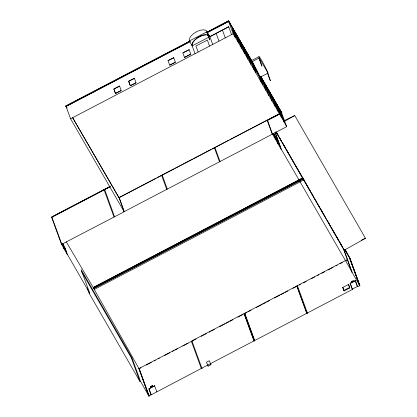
<?xml version="1.0" encoding="UTF-8"?>
<svg xmlns="http://www.w3.org/2000/svg" width="417" height="417" viewBox="0 0 417 417"><rect width="100%" height="100%" fill="white"/><g stroke="black" fill="none" stroke-linecap="round" stroke-linejoin="round"><path stroke-width="0.63" d="M63.869 246.04L62.852 243.945L63.942 245.837M189.917 41.075L65.876 105.908L70.577 118.767L124.11 211.669L286.688 126.674L281.611 112.72L260.761 76.733M207.03 32.13L209.735 39.959L206.806 32.213M259.244 58.333L261.949 66.162L259.004 58.396M267.453 73.022L270.414 80.846L267.704 72.985M150.568 386.84L152.507 385.647L150.292 386.898M152.445 385.683L150.308 386.971M151.194 386.642L152.403 386.001M351.541 281.418L351.364 281.814L353.381 280.589M351.594 281.517L351.39 281.845L353.361 280.818M284.665 121.248L294.751 115.556L365.464 238.263L344.171 250.278L276.049 132.069M194.781 40.095A10.003 4.842 -30 0 0 192.242 45.974L189.365 40.981L207.046 31.739L209.923 36.732L215.631 33.746M207.223 32.01L228.568 20.85L251.696 60.778M65.928 106.054L189.907 41.236M207.192 32.203L228.568 20.85M190.126 41.476L66.037 106.351L67.017 108.039M196.47 38.161L202.219 35.153M206.811 32.755L228.735 21.309L228.62 20.996M66.094 106.45L190.183 41.575M197.679 37.655L201.13 35.852M207.442 32.552L228.672 21.455L228.506 21.058L251.639 60.986M70.577 118.767L195.047 53.694L192.185 45.875L228.693 26.792L216.142 33.35L218.951 41.069M115.504 93.512L113.825 88.962L119.585 86.079L113.883 89.061L115.504 93.512L121.206 90.531L119.528 85.98M130.333 85.761L128.655 81.211L134.42 78.323L128.712 81.31L130.333 85.761L136.036 82.78L134.363 78.229M168.02 60.632L173.78 57.749L168.02 60.632L169.693 65.182L175.401 62.201L173.722 57.65M189.125 49.597L190.798 54.147L184.528 57.426L182.849 52.876L189.182 49.696M188.609 49.993L182.849 52.876M232.66 29.81L235.355 37.587L232.66 29.81L281.736 114.977L284.43 122.754L286.688 126.674M115.446 93.418L121.206 90.531M130.276 85.662L136.036 82.78M195.047 53.694L233.155 33.772L228.672 21.455M235.647 35.257L238.571 42.915M238.753 40.642L241.672 48.299M241.855 46.026L244.779 53.684M244.956 51.406L247.88 59.068M251.024 60.835L259.009 56.66M250.982 64.453L248.058 56.79L251.159 62.175L259.259 57.942A10.003 0.74 62.4 0 1 261.959 60.929A10.003 0.74 62.4 0 1 268.006 73.116L259.906 77.348A10.003 0.74 62.4 0 0 255.048 67.283M266.109 88.117L269.033 95.774M61.617 244.659L51.536 217.106L109.749 186.67M110.38 186.472L104.589 189.37L114.586 216.777L124.282 211.706L119.095 197.512L124.11 211.669M51.932 217.252L110.432 186.67M275.418 104.271L278.342 111.928M119.669 197.21L155.849 178.294M156.995 177.694L174.207 168.697M175.354 168.098L192.56 159.101M193.707 158.502L210.919 149.505M212.065 148.905L229.267 139.909M230.413 139.309L266.552 120.419M279.395 113.716L267.412 119.971L272.567 134.373L275.731 139.601L273.568 133.664L275.616 139.659M279.348 113.904L119.033 197.715L72.449 117.302M267.578 120.424L280.026 113.919M260.562 76.504L281.84 112.971L260.818 76.525M284.43 122.754L281.736 114.977M61.476 244.414L114.013 217.075L104.021 189.667L51.823 216.955L61.82 244.362M63.056 244.383L62.946 244.086M273.87 134.003L275.032 135.848L273.979 133.946M63.791 245.55L62.831 244.143M274.933 135.707L274.714 135.473M273.568 133.664L276.106 138.069L278.155 144.063L281.339 149.594L275.236 132.45M67.257 254.448L65.214 248.454L62.394 243.559L64.437 249.554L67.257 254.448L65.214 248.454M278.155 144.063L276.106 138.069M302.867 177.85L93.21 287.542L302.893 177.918M303.435 178.836L93.747 288.46L303.414 178.789M303.998 179.821L94.315 289.445M140.425 381.164L139.914 381.43L89.144 293.328L89.655 293.057L81.122 269.606L131.892 357.713L140.425 381.164L148.916 396.15L149.197 395.999L139.116 368.446L196.042 339.005M139.914 381.43L131.376 357.979L131.892 357.713M148.775 395.905L138.944 368.524L93.747 288.46M151.136 394.857L148.978 388.92L154.598 385.793L148.895 388.774L151.136 394.857L201.255 368.466L201.969 368.414L191.883 340.861L244.081 313.574L254.162 341.127L254.73 340.83L244.649 313.276L296.847 285.984L306.928 313.537L307.496 313.24L297.415 285.687L347.319 259.598M345.135 249.762L349.889 258.238L359.72 285.619L349.78 258.295L350.04 258.493L359.975 285.801L359.694 285.953L349.613 258.399L350.04 258.493M139.831 368.393L140.977 367.794M146.143 365.094L151.303 362.394M154.17 360.898L155.317 360.298M158.189 358.797L159.336 358.198M164.496 355.498L169.656 352.798M172.529 351.302L173.675 350.702M174.822 350.103L177.689 348.602M182.849 345.901L188.015 343.201M201.202 336.31L206.363 333.61M209.235 332.109L210.382 331.51M211.528 330.91L214.395 329.409M219.556 326.714L224.721 324.014M225.868 323.415L228.735 321.914M229.882 321.314L232.749 319.813M237.909 317.118L243.075 314.418M244.221 313.819L247.083 312.317M248.235 311.718L251.102 310.222M256.262 307.522L261.423 304.822M262.574 304.222L265.441 302.726M266.588 302.122L269.455 300.626M274.615 297.926L279.781 295.226M280.928 294.626L283.795 293.13M284.941 292.531L287.808 291.03M292.974 288.329L297.556 285.932L297.415 285.687M299.276 285.035L300.422 284.436M303.295 282.934L306.161 281.433M311.322 278.738L314.762 276.935M317.634 275.439L318.781 274.839M321.648 273.338L324.515 271.837M327.955 270.039L333.12 267.339M335.987 265.843L337.134 265.243M340.001 263.742L342.294 262.543M346.313 260.443L347.46 259.843M191.565 341.7L192.133 341.403M244.331 314.116L244.899 313.819M297.097 286.526L297.665 286.229M359.72 285.619L351.964 272.16L343.545 248.647M307.496 313.24L307.355 312.995L352.422 289.434L350.092 283.206L355.227 280.521L357.557 286.75L359.553 285.708M352.422 289.434L350.259 283.497L355.393 280.813M342.779 287.48L348.482 284.498L348.763 284.988L349.847 287.954L344.14 290.941L342.779 287.48L344.14 290.941M343.858 290.451L349.561 287.469L348.482 284.498M352.25 289.143L357.385 286.458L355.227 280.521M151.053 394.711L149.057 395.754L149.197 395.999M244.081 313.574L254.021 340.882L201.828 368.169L201.969 368.414M254.73 340.83L254.589 340.585L306.787 313.292L296.847 285.984M210.95 364.672L209.303 360.726L206.451 362.217L208.099 366.162L210.95 364.672L210.559 363.603M284.41 120.544L294.751 115.556M361.44 240.202L365.464 238.263M66.251 241.813L93.721 288.392M252.676 62.467L253.327 63.587M228.735 21.309L254.474 65.735M260.661 76.415L281.725 113.028M228.62 21.366L251.779 61.335M65.876 105.908L66.908 107.742M72.553 117.599L119.142 198.012M259.259 57.942L268.006 73.116M232.545 29.873L247.75 56.253M259.906 77.348L262.7 82.196M268.902 92.965L263.122 82.675L265.931 90.39M272.624 99.423L278.634 109.593L281.444 117.313M278.832 110.192L281.621 115.04M235.469 37.53L284.545 122.697M233.155 33.772L235.355 37.587M222.475 30.17L225.227 37.791M276.481 132.272L277.456 133.956M278.103 135.082L278.749 136.208M279.4 137.329L280.37 139.017M281.016 140.143L281.668 141.264M282.314 142.39L283.284 144.079M283.935 145.199L285.88 148.577M286.849 150.261L288.793 153.633M289.44 154.759L290.091 155.885M291.061 157.569L291.707 158.695M292.359 159.82L293.328 161.504M293.98 162.63L294.626 163.756M295.272 164.877L296.247 166.565M296.894 167.691L299.161 171.627M299.807 172.747L302.075 176.688M302.726 177.809L306.286 183.996M306.938 185.117L309.206 189.052M309.852 190.178L310.498 191.304M311.473 192.988L312.119 194.113M312.766 195.239L313.74 196.923M314.387 198.049L315.033 199.175M315.685 200.301L316.654 201.984M317.306 203.11L317.952 204.236M318.598 205.357L319.573 207.046M320.22 208.172L322.487 212.107M323.133 213.228L325.078 216.6M327.345 220.541L327.997 221.662M328.643 222.787L329.612 224.476M330.264 225.597L330.91 226.723M331.557 227.849L332.531 229.532M333.178 230.658L335.445 234.594M336.092 235.72L338.359 239.655M339.011 240.776L342.571 246.963M276.044 131.767L343.431 248.709L351.964 272.16M273.453 133.721L275.673 137.579M275.731 139.601L278.269 144.006M281.454 149.536L352.078 272.098M357.385 286.458L357.557 286.75M350.092 283.206L350.259 283.497M349.561 287.469L349.847 287.954M192.185 45.875A10.003 4.842 -30 0 1 199.352 36.654L199.409 36.753M190.798 54.147L184.528 57.426M175.401 62.201L169.693 65.182M66.209 106.387L66.042 105.996M114.586 216.777L114.013 217.075M139.116 368.446L138.976 368.842L138.83 368.581M81.576 271.561L131.376 357.979M62.904 244.706L65.099 248.511M61.732 244.602L64.552 249.496M67.372 254.391L89.655 293.057M344.995 249.825L349.78 258.295M344.927 249.496L349.999 258.535M275.236 106.543L272.431 98.829L269.325 93.444L272.134 101.159M262.83 85.005L260.02 77.291A10.003 0.74 62.4 0 0 252.009 61.924M261.277 82.316L259.113 76.379L253.473 66.59L255.637 72.527M254.083 69.832L251.274 62.117A10.003 0.74 62.4 0 1 251.373 61.085M274.996 132.158L281.339 149.594M267.125 120.117L272.254 134.217M228.693 26.792L231.555 34.606M212.675 44.348L209.866 36.633A10.003 4.842 -30 0 0 199.352 36.654M209.527 45.995L207.369 40.058L195.959 46.021L198.122 51.958M214.927 147.404L220.061 161.504M214.359 147.707L219.488 161.806M244.649 313.276L254.589 340.585M162.161 174.994L167.295 189.094M161.593 175.291L166.722 189.391M207.708 365.094L208.099 366.162M191.314 341.158L201.395 368.711M154.598 385.793L156.844 391.876M138.944 368.524L148.916 396.15M87.174 287.918L89.144 293.328M62.712 244.805L64.437 249.554M189.365 40.981A10.003 4.842 -30 0 1 196.532 31.76A10.003 4.842 -30 0 1 207.046 31.739M195.208 39.678A10.003 4.842 -30 0 1 205.654 34.846M206.775 34.856A10.003 4.842 -30 0 1 209.923 36.732M251.159 62.175A10.003 0.74 62.4 0 1 251.258 61.148M251.899 61.987A10.003 0.74 62.4 0 1 253.578 64.677M253.859 65.161A10.003 0.74 62.4 0 1 254.745 66.736"/></g></svg>
